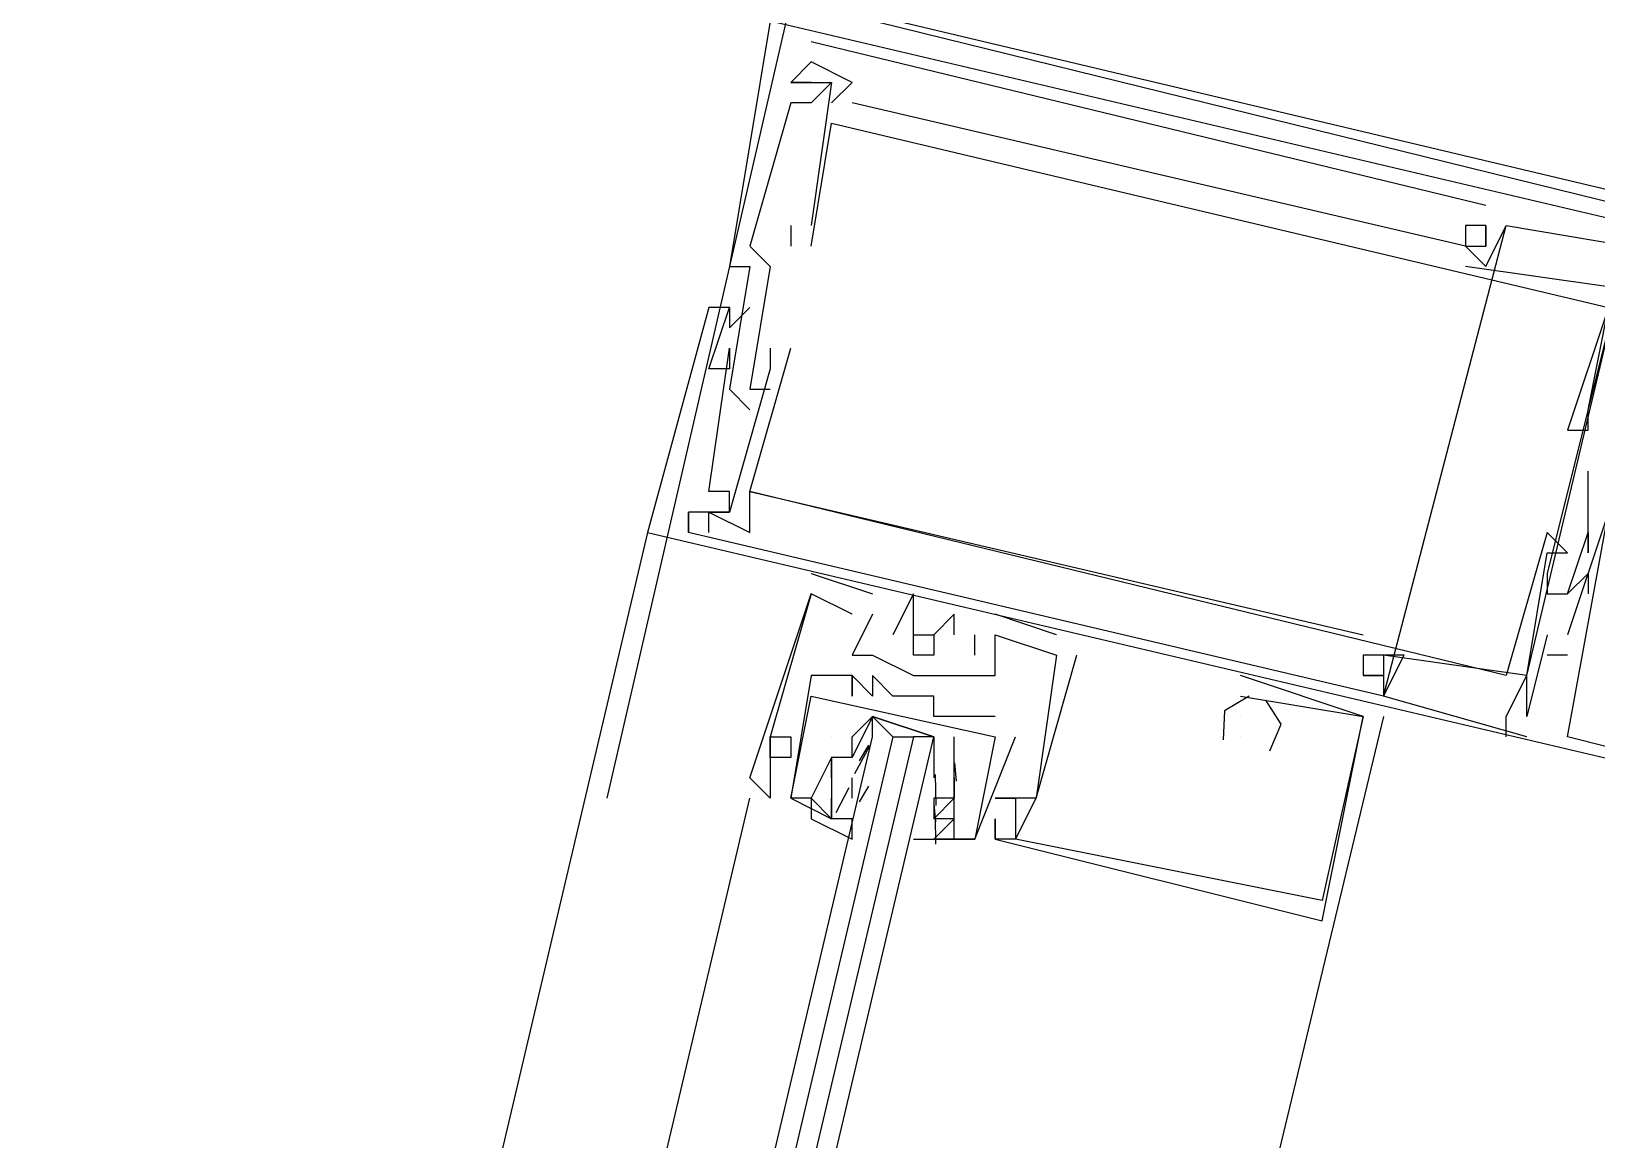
# Model space of a CAD drawing. Header units: feet. Extents: x -84 to 198, y -22 to 181.
# Drawn here: x 132.331 to 133.352, y 124.995 to 125.718 of the extents above; entities that cross this region are included whole.
import ezdxf

# ---------------------------------------------------------------- set-up
doc = ezdxf.new("R2010")
doc.units = ezdxf.units.FT
doc.layers.add('A-LINEA', color=7, linetype='CONTINUOUS')

msp = doc.modelspace()

# ---------------------------------------------------------------- linework, layer by layer
at = {"layer": 'A-LINEA'}
for p, q in [((132.8267, 125.7378), (132.7067, 125.2178)), ((132.84, 125.7111), (133.28, 125.6044)), ((132.84, 125.7111), (132.84, 125.7111)), ((132.84, 125.7111), (133.28, 125.6044)), ((132.84, 125.7111), (132.84, 125.7111)), ((132.84, 125.7111), (133.28, 125.6044)), ((132.84, 125.7111), (132.84, 125.7111)), ((132.84, 125.6978), (132.84, 125.6978)), ((132.84, 125.6978), (132.84, 125.6978)), ((132.84, 125.6978), (132.84, 125.6978)), ((132.84, 125.6978), (132.84, 125.6978)), ((132.84, 125.6978), (132.84, 125.6978)), ((132.84, 125.6978), (132.84, 125.6978)), ((132.8267, 125.6844), (132.8267, 125.6844)), ((132.8267, 125.6844), (132.8267, 125.6844)), ((132.8267, 125.6844), (132.8267, 125.6844)), ((132.8267, 125.6844), (132.8267, 125.6844)), ((132.8267, 125.6844), (132.8267, 125.6844)), ((132.8267, 125.6844), (132.8267, 125.6844)), ((132.84, 125.6844), (132.84, 125.6844)), ((132.84, 125.6844), (132.84, 125.6844)), ((132.84, 125.6844), (132.84, 125.6844)), ((132.8533, 125.6844), (132.8533, 125.6844)), ((132.8533, 125.6844), (132.8533, 125.6844)), ((132.8533, 125.6844), (132.8533, 125.6844)), ((132.8533, 125.6844), (132.8533, 125.6844)), ((132.8533, 125.6844), (132.8533, 125.6844)), ((132.8533, 125.6844), (132.8533, 125.6844)), ((132.8667, 125.6844), (132.8667, 125.6844)), ((132.8667, 125.6844), (132.8667, 125.6844)), ((132.8667, 125.6844), (132.8667, 125.6844)), ((132.8267, 125.6711), (132.8267, 125.6711)), ((132.8267, 125.6711), (132.8267, 125.6711)), ((132.8267, 125.6711), (132.8267, 125.6711)), ((132.84, 125.6711), (132.84, 125.6711)), ((132.84, 125.6711), (132.84, 125.6711)), ((132.84, 125.6711), (132.84, 125.6711)), ((132.8533, 125.6711), (132.8533, 125.6711)), ((132.8533, 125.6711), (132.8533, 125.6711)), ((132.8533, 125.6711), (132.8533, 125.6711)), ((132.8667, 125.6711), (132.8667, 125.6711)), ((132.8667, 125.6711), (132.8667, 125.6711)), ((132.8667, 125.6711), (132.8667, 125.6711)), ((132.8533, 125.6578), (132.8533, 125.6578)), ((132.8533, 125.6578), (132.8533, 125.6578)), ((132.8533, 125.6578), (132.8533, 125.6578)), ((133.28, 125.6044), (133.28, 125.6044)), ((133.28, 125.6044), (133.28, 125.6044)), ((133.28, 125.6044), (133.28, 125.6044)), ((132.8267, 125.5911), (132.8267, 125.5778)), ((132.8267, 125.5911), (132.8267, 125.5911)), ((132.8267, 125.5911), (132.8267, 125.5778)), ((132.8267, 125.5911), (132.8267, 125.5911)), ((132.8267, 125.5911), (132.8267, 125.5778)), ((132.8267, 125.5911), (132.8267, 125.5911)), ((132.84, 125.5911), (132.84, 125.5911)), ((132.84, 125.5911), (132.84, 125.5911)), ((132.84, 125.5911), (132.84, 125.5911)), ((133.2133, 125.2844), (133.2933, 125.5911)), ((133.2133, 125.2844), (133.2933, 125.5911)), ((133.2133, 125.2844), (133.2933, 125.5911)), ((133.2667, 125.5911), (133.2667, 125.5911)), ((133.2667, 125.5911), (133.2667, 125.5911)), ((133.2667, 125.5911), (133.2667, 125.5911)), ((133.28, 125.5911), (133.28, 125.5911)), ((133.28, 125.5911), (133.28, 125.5778)), ((133.28, 125.5911), (133.28, 125.5911)), ((133.28, 125.5911), (133.28, 125.5911)), ((133.28, 125.5911), (133.28, 125.5778)), ((133.28, 125.5911), (133.28, 125.5911)), ((133.28, 125.5911), (133.28, 125.5911)), ((133.28, 125.5911), (133.28, 125.5778)), ((133.28, 125.5911), (133.28, 125.5911)), ((133.2933, 125.5911), (133.2933, 125.5911)), ((133.2933, 125.5911), (133.2933, 125.5911)), ((133.2933, 125.5911), (133.2933, 125.5911)), ((132.8, 125.5778), (132.8, 125.5778)), ((132.8, 125.5778), (132.8, 125.5778)), ((132.8, 125.5778), (132.8, 125.5778)), ((132.8267, 125.5778), (132.8267, 125.5778)), ((132.8267, 125.5778), (132.8267, 125.5778)), ((132.8267, 125.5778), (132.8267, 125.5778)), ((132.84, 125.5778), (132.84, 125.5778)), ((132.84, 125.5778), (132.84, 125.5778)), ((132.84, 125.5778), (132.84, 125.5778)), ((133.2667, 125.5778), (133.2667, 125.5778)), ((133.2667, 125.5778), (133.2667, 125.5778)), ((133.2667, 125.5778), (133.2667, 125.5778)), ((133.2667, 125.5778), (133.2667, 125.5778)), ((133.2667, 125.5778), (133.2667, 125.5778)), ((133.2667, 125.5778), (133.2667, 125.5778)), ((133.2667, 125.5778), (133.2667, 125.5778)), ((133.2667, 125.5778), (133.2667, 125.5778)), ((133.2667, 125.5778), (133.2667, 125.5778)), ((133.28, 125.5778), (133.28, 125.5778)), ((133.28, 125.5778), (133.28, 125.5778)), ((133.28, 125.5778), (133.28, 125.5778)), ((133.28, 125.5778), (133.28, 125.5778)), ((133.28, 125.5778), (133.28, 125.5778)), ((133.28, 125.5778), (133.28, 125.5778)), ((132.7867, 125.5644), (132.7867, 125.5644)), ((132.7867, 125.5644), (132.7867, 125.5644)), ((132.7867, 125.5644), (132.7867, 125.5644)), ((132.8, 125.5644), (132.8, 125.5644)), ((132.8, 125.5644), (132.8, 125.5644)), ((132.8, 125.5644), (132.8, 125.5644)), ((132.8133, 125.5644), (132.8133, 125.5644)), ((132.8133, 125.5644), (132.8133, 125.5644)), ((132.8133, 125.5644), (132.8133, 125.5644)), ((133.2667, 125.5644), (133.2667, 125.5644)), ((133.2667, 125.5644), (133.2667, 125.5644)), ((133.2667, 125.5644), (133.2667, 125.5644)), ((133.28, 125.5644), (133.28, 125.5644)), ((133.28, 125.5644), (133.28, 125.5644)), ((133.28, 125.5644), (133.28, 125.5644)), ((132.7733, 125.5378), (132.7733, 125.5378)), ((132.7733, 125.5378), (132.7733, 125.5378)), ((132.7733, 125.5378), (132.7733, 125.5378)), ((132.7867, 125.5378), (132.7867, 125.5378)), ((132.7867, 125.5378), (132.7867, 125.5378)), ((132.7867, 125.5378), (132.7867, 125.5378)), ((132.7867, 125.5378), (132.7867, 125.5378)), ((132.7867, 125.5378), (132.7867, 125.5378)), ((132.7867, 125.5378), (132.7867, 125.5378)), ((132.8, 125.5378), (132.8, 125.5378)), ((132.8, 125.5378), (132.8, 125.5378)), ((132.8, 125.5378), (132.8, 125.5378)), ((132.7867, 125.5244), (132.7867, 125.5244)), ((132.7867, 125.5244), (132.7867, 125.5244)), ((132.7867, 125.5244), (132.7867, 125.5244)), ((132.7867, 125.5111), (132.7867, 125.5111)), ((132.7867, 125.5111), (132.7867, 125.5111)), ((132.7867, 125.5111), (132.7867, 125.5111)), ((132.8133, 125.5111), (132.8133, 125.5111)), ((132.8133, 125.5111), (132.8133, 125.5111)), ((132.8133, 125.5111), (132.8133, 125.5111)), ((132.8267, 125.5111), (132.8267, 125.5111)), ((132.8267, 125.5111), (132.8267, 125.5111)), ((132.8267, 125.5111), (132.8267, 125.5111)), ((132.7733, 125.4978), (132.7733, 125.4978)), ((132.7733, 125.4978), (132.7733, 125.4978)), ((132.7733, 125.4978), (132.7733, 125.4978)), ((132.7867, 125.4978), (132.7867, 125.4978)), ((132.7867, 125.4978), (132.7867, 125.4978)), ((132.7867, 125.4978), (132.7867, 125.4978)), ((132.8133, 125.4978), (132.8133, 125.4978)), ((132.8133, 125.4978), (132.8133, 125.4978)), ((132.8133, 125.4978), (132.8133, 125.4978)), ((132.7867, 125.4844), (132.7867, 125.4844)), ((132.7867, 125.4844), (132.7867, 125.4844)), ((132.7867, 125.4844), (132.7867, 125.4844)), ((132.8, 125.4844), (132.8, 125.4844)), ((132.8, 125.4844), (132.8, 125.4844)), ((132.8, 125.4844), (132.8, 125.4844)), ((132.8, 125.4844), (132.8, 125.4844)), ((132.8, 125.4844), (132.8, 125.4844)), ((132.8, 125.4844), (132.8, 125.4844)), ((132.8133, 125.4844), (132.8133, 125.4844)), ((132.8133, 125.4844), (132.8133, 125.4844)), ((132.8133, 125.4844), (132.8133, 125.4844)), ((132.8, 125.4711), (132.8, 125.4711)), ((132.8, 125.4711), (132.8, 125.4711)), ((132.8, 125.4711), (132.8, 125.4711)), ((133.3467, 125.4711), (133.3467, 125.4711)), ((133.3467, 125.4711), (133.3467, 125.4711)), ((133.3467, 125.4711), (133.3467, 125.4711)), ((133.3333, 125.4578), (133.3333, 125.4578)), ((133.3333, 125.4578), (133.3333, 125.4578)), ((133.3333, 125.4578), (133.3333, 125.4578)), ((133.3467, 125.4578), (133.3467, 125.4578)), ((133.3467, 125.4578), (133.3467, 125.4578)), ((133.3467, 125.4578), (133.3467, 125.4578)), ((133.3467, 125.4311), (133.3467, 125.4311)), ((133.3467, 125.4311), (133.3467, 125.4311)), ((133.3467, 125.4311), (133.3467, 125.4311)), ((132.7733, 125.4178), (132.7733, 125.4178)), ((132.7733, 125.4178), (132.7733, 125.4178)), ((132.7733, 125.4178), (132.7733, 125.4178)), ((132.7867, 125.4178), (132.7867, 125.4178)), ((132.7867, 125.4178), (132.7867, 125.4178)), ((132.7867, 125.4178), (132.7867, 125.4178)), ((132.8, 125.4178), (132.8, 125.4178)), ((132.8, 125.4178), (132.8, 125.4178)), ((132.8, 125.4178), (132.8, 125.4178)), ((132.8, 125.4178), (132.8, 125.4178)), ((132.8, 125.4178), (132.8, 125.4178)), ((132.8, 125.4178), (132.8, 125.4178)), ((132.76, 125.4044), (132.76, 125.4044)), ((132.76, 125.3911), (132.76, 125.4044)), ((132.76, 125.4044), (132.76, 125.4044)), ((132.76, 125.4044), (132.76, 125.4044)), ((132.76, 125.3911), (132.76, 125.4044)), ((132.76, 125.4044), (132.76, 125.4044)), ((132.76, 125.4044), (132.76, 125.4044)), ((132.76, 125.3911), (132.76, 125.4044)), ((132.76, 125.4044), (132.76, 125.4044)), ((132.7733, 125.4044), (132.7733, 125.4044)), ((132.7733, 125.4044), (132.7733, 125.4044)), ((132.7733, 125.4044), (132.7733, 125.4044)), ((132.7733, 125.4044), (132.7733, 125.4044)), ((132.7733, 125.4044), (132.7733, 125.4044)), ((132.7733, 125.4044), (132.7733, 125.4044)), ((132.7867, 125.4044), (132.7867, 125.4044)), ((132.7867, 125.4044), (132.7867, 125.4044)), ((132.7867, 125.4044), (132.7867, 125.4044)), ((132.7867, 125.4044), (132.7867, 125.4044)), ((132.7867, 125.4044), (132.7867, 125.4044)), ((132.7867, 125.4044), (132.7867, 125.4044)), ((132.7333, 125.3911), (131.0667, 118.3111)), ((132.7333, 125.3911), (132.7333, 125.3911)), ((132.7333, 125.3911), (132.7333, 125.3911)), ((132.7333, 125.3911), (132.7333, 125.3911)), ((132.76, 125.3911), (132.76, 125.3911)), ((132.76, 125.3911), (132.76, 125.3911)), ((132.76, 125.3911), (132.76, 125.3911)), ((132.7733, 125.3911), (132.7733, 125.3911)), ((132.7733, 125.3911), (132.7733, 125.3911)), ((132.7733, 125.3911), (132.7733, 125.3911)), ((132.8, 125.3911), (132.8, 125.3911)), ((132.8, 125.3911), (132.8, 125.3911)), ((132.8, 125.3911), (132.8, 125.3911)), ((133.32, 125.3911), (133.32, 125.3911)), ((133.32, 125.3911), (133.32, 125.3911)), ((133.32, 125.3911), (133.32, 125.3911)), ((133.3467, 125.3911), (133.3467, 125.3911)), ((133.3467, 125.3911), (133.3467, 125.3911)), ((133.3467, 125.3911), (133.3467, 125.3911)), ((133.3467, 125.3911), (133.3467, 125.3911)), ((133.3467, 125.3911), (133.3467, 125.3911)), ((133.3467, 125.3911), (133.3467, 125.3911)), ((133.32, 125.3778), (133.32, 125.3778)), ((133.32, 125.3778), (133.32, 125.3778)), ((133.32, 125.3778), (133.32, 125.3778)), ((133.3333, 125.3778), (133.3333, 125.3778)), ((133.3333, 125.3778), (133.3333, 125.3778)), ((133.3333, 125.3778), (133.3333, 125.3778)), ((133.3467, 125.3778), (133.3467, 125.3778)), ((133.3467, 125.3778), (133.3467, 125.3778)), ((133.3467, 125.3778), (133.3467, 125.3778)), ((132.84, 125.3644), (132.84, 125.3644)), ((132.84, 125.3644), (132.84, 125.3644)), ((132.84, 125.3644), (132.84, 125.3644)), ((133.32, 125.3644), (133.32, 125.3644)), ((133.32, 125.3644), (133.32, 125.3644)), ((133.32, 125.3644), (133.32, 125.3644)), ((133.3333, 125.3644), (133.3333, 125.3644)), ((133.3333, 125.3644), (133.3333, 125.3644)), ((133.3333, 125.3644), (133.3333, 125.3644)), ((133.3467, 125.3644), (133.3467, 125.3511)), ((133.3467, 125.3644), (133.3467, 125.3644)), ((133.3467, 125.3644), (133.3467, 125.3511)), ((133.3467, 125.3644), (133.3467, 125.3644)), ((133.3467, 125.3644), (133.3467, 125.3511)), ((133.3467, 125.3644), (133.3467, 125.3644)), ((132.84, 125.3511), (132.84, 125.3511)), ((132.84, 125.3511), (132.84, 125.3511)), ((132.84, 125.3511), (132.84, 125.3511)), ((132.84, 125.3511), (132.84, 125.3511)), ((132.84, 125.3511), (132.84, 125.3511)), ((132.84, 125.3511), (132.84, 125.3511)), ((132.88, 125.3511), (132.88, 125.3511)), ((132.88, 125.3511), (132.88, 125.3511)), ((132.88, 125.3511), (132.88, 125.3511)), ((132.9067, 125.3511), (132.9067, 125.3511)), ((132.9067, 125.3511), (132.9067, 125.3511)), ((132.9067, 125.3511), (132.9067, 125.3511)), ((133.32, 125.3511), (133.32, 125.3511)), ((133.32, 125.3511), (133.32, 125.3511)), ((133.32, 125.3511), (133.32, 125.3511)), ((133.3333, 125.3511), (133.3333, 125.3511)), ((133.3333, 125.3511), (133.3333, 125.3511)), ((133.3333, 125.3511), (133.3333, 125.3511)), ((133.3333, 125.3511), (133.3333, 125.3511)), ((133.3333, 125.3511), (133.3333, 125.3511)), ((133.3333, 125.3511), (133.3333, 125.3511)), ((133.3467, 125.3511), (133.3467, 125.3511)), ((133.3467, 125.3511), (133.3467, 125.3511)), ((133.3467, 125.3511), (133.3467, 125.3511)), ((132.8667, 125.3378), (132.8667, 125.3378)), ((132.8667, 125.3378), (132.8667, 125.3378)), ((132.8667, 125.3378), (132.8667, 125.3378)), ((132.88, 125.3378), (132.88, 125.3378)), ((132.88, 125.3378), (132.88, 125.3378)), ((132.88, 125.3378), (132.88, 125.3378)), ((132.88, 125.3378), (132.88, 125.3378)), ((132.88, 125.3378), (132.88, 125.3378)), ((132.88, 125.3378), (132.88, 125.3378)), ((132.88, 125.3378), (132.88, 125.3378)), ((132.88, 125.3378), (132.88, 125.3378)), ((132.88, 125.3378), (132.88, 125.3378)), ((132.9067, 125.3378), (132.9067, 125.3378)), ((132.9067, 125.3378), (132.9067, 125.3378)), ((132.9067, 125.3378), (132.9067, 125.3378)), ((132.9333, 125.3378), (132.9333, 125.3378)), ((132.9333, 125.3378), (132.9333, 125.3378)), ((132.9333, 125.3378), (132.9333, 125.3378)), ((133, 125.3244), (132.96, 125.3378)), ((132.96, 125.3378), (132.96, 125.3378)), ((133, 125.3244), (132.96, 125.3378)), ((132.96, 125.3378), (132.96, 125.3378)), ((133, 125.3244), (132.96, 125.3378)), ((132.96, 125.3378), (132.96, 125.3378)), ((132.8933, 125.3244), (132.8933, 125.3244)), ((132.8933, 125.3244), (132.8933, 125.3244)), ((132.8933, 125.3244), (132.8933, 125.3244)), ((132.9067, 125.3244), (132.9067, 125.3244)), ((132.9067, 125.3244), (132.9067, 125.3244)), ((132.9067, 125.3244), (132.9067, 125.3244)), ((132.92, 125.3244), (132.92, 125.3244)), ((132.92, 125.3244), (132.92, 125.3244)), ((132.92, 125.3244), (132.92, 125.3244)), ((132.9333, 125.3244), (132.9333, 125.3244)), ((132.9333, 125.3244), (132.9333, 125.3244)), ((132.9333, 125.3244), (132.9333, 125.3244)), ((132.9467, 125.3244), (132.9467, 125.3244)), ((132.9467, 125.3244), (132.9467, 125.3244)), ((132.9467, 125.3244), (132.9467, 125.3244)), ((132.96, 125.3244), (132.96, 125.3244)), ((132.96, 125.3244), (132.96, 125.3244)), ((132.96, 125.3244), (132.96, 125.3244)), ((132.96, 125.3244), (132.96, 125.3244)), ((132.96, 125.3244), (132.96, 125.3244)), ((132.96, 125.3244), (132.96, 125.3244)), ((133, 125.3244), (133, 125.3244)), ((133, 125.3244), (133, 125.3244)), ((133, 125.3244), (133, 125.3244)), ((133.2, 125.3244), (133.2, 125.3244)), ((133.2, 125.3244), (133.2, 125.3244)), ((133.2, 125.3244), (133.2, 125.3244)), ((133.32, 125.3244), (133.3067, 125.2711)), ((133.32, 125.3244), (133.3067, 125.2711)), ((133.32, 125.3244), (133.3067, 125.2711)), ((133.32, 125.3244), (133.32, 125.3244)), ((133.32, 125.3244), (133.32, 125.3244)), ((133.32, 125.3244), (133.32, 125.3244)), ((133.3333, 125.3244), (133.3333, 125.3244)), ((133.3333, 125.3244), (133.3333, 125.3244)), ((133.3333, 125.3244), (133.3333, 125.3244)), ((132.8667, 125.3111), (132.8667, 125.3111)), ((132.8667, 125.3111), (132.8667, 125.3111)), ((132.8667, 125.3111), (132.8667, 125.3111)), ((132.88, 125.3111), (132.88, 125.3111)), ((132.88, 125.3111), (132.88, 125.3111)), ((132.88, 125.3111), (132.88, 125.3111)), ((132.92, 125.3111), (132.92, 125.3111)), ((132.92, 125.3111), (132.92, 125.3111)), ((132.92, 125.3111), (132.92, 125.3111)), ((132.9467, 125.3111), (132.9467, 125.3111)), ((132.9467, 125.3111), (132.9467, 125.3111)), ((132.9467, 125.3111), (132.9467, 125.3111)), ((133, 125.3111), (133, 125.3111)), ((133, 125.3111), (133, 125.3111)), ((133, 125.3111), (133, 125.3111)), ((133, 125.3111), (133, 125.3111)), ((133, 125.3111), (133, 125.3111)), ((133, 125.3111), (133, 125.3111)), ((133.0133, 125.3111), (133.0133, 125.3111)), ((133.0133, 125.3111), (133.0133, 125.3111)), ((133.0133, 125.3111), (133.0133, 125.3111)), ((133.2, 125.3111), (133.2, 125.3111)), ((133.2, 125.3111), (133.2, 125.3111)), ((133.2, 125.3111), (133.2, 125.3111)), ((133.2, 125.3111), (133.2, 125.3111)), ((133.2, 125.3111), (133.2, 125.3111)), ((133.2, 125.3111), (133.2, 125.3111)), ((133.2133, 125.3111), (133.2133, 125.3111)), ((133.2133, 125.3111), (133.2133, 125.3111)), ((133.2133, 125.3111), (133.2133, 125.3111)), ((133.2133, 125.3111), (133.2133, 125.3111)), ((133.2133, 125.3111), (133.2133, 125.3111)), ((133.2133, 125.3111), (133.2133, 125.3111)), ((133.2267, 125.3111), (133.2267, 125.3111)), ((133.2267, 125.3111), (133.2267, 125.3111)), ((133.2267, 125.3111), (133.2267, 125.3111)), ((133.3333, 125.3111), (133.32, 125.3111)), ((133.32, 125.3111), (133.32, 125.3111)), ((133.3333, 125.3111), (133.32, 125.3111)), ((133.32, 125.3111), (133.32, 125.3111)), ((133.3333, 125.3111), (133.32, 125.3111)), ((133.32, 125.3111), (133.32, 125.3111)), ((133.3333, 125.3111), (133.3333, 125.3111)), ((133.3333, 125.3111), (133.3333, 125.3111)), ((133.3333, 125.3111), (133.3333, 125.3111)), ((132.84, 125.2978), (132.84, 125.2978)), ((132.84, 125.2978), (132.84, 125.2978)), ((132.8667, 125.2978), (132.8667, 125.2978)), ((132.8667, 125.2978), (132.8667, 125.2978)), ((132.8667, 125.2978), (132.8667, 125.2978)), ((132.8667, 125.2978), (132.8667, 125.2978)), ((132.88, 125.2978), (132.88, 125.2978)), ((132.88, 125.2978), (132.88, 125.2978)), ((132.9067, 125.2978), (132.9067, 125.2978)), ((132.9067, 125.2978), (132.9067, 125.2978)), ((132.9067, 125.2978), (132.9067, 125.2978)), ((132.9333, 125.2978), (132.9333, 125.2978)), ((132.9333, 125.2978), (132.9333, 125.2978)), ((132.9333, 125.2978), (132.9333, 125.2978)), ((132.96, 125.2978), (132.96, 125.2978)), ((132.96, 125.2978), (132.96, 125.2978)), ((132.96, 125.2978), (132.96, 125.2978)), ((133.12, 125.2978), (133.12, 125.2978)), ((133.12, 125.2978), (133.12, 125.2978)), ((133.12, 125.2978), (133.12, 125.2978)), ((133.2, 125.2978), (133.2, 125.2978)), ((133.2, 125.2978), (133.2, 125.2978)), ((133.2, 125.2978), (133.2, 125.2978)), ((133.2, 125.2978), (133.2, 125.2978)), ((133.2, 125.2978), (133.2, 125.2978)), ((133.2, 125.2978), (133.2, 125.2978)), ((133.2133, 125.2978), (133.2133, 125.2978)), ((133.2133, 125.2978), (133.2133, 125.2978)), ((133.2133, 125.2978), (133.2133, 125.2978)), ((133.2133, 125.2978), (133.2133, 125.2978)), ((133.2133, 125.2978), (133.2133, 125.2978)), ((133.2133, 125.2978), (133.2133, 125.2978)), ((133.2933, 125.2978), (133.2933, 125.2978)), ((133.2933, 125.2978), (133.2933, 125.2978)), ((133.2933, 125.2978), (133.2933, 125.2978)), ((133.3067, 125.2978), (133.3067, 125.2978)), ((133.3067, 125.2978), (133.3067, 125.2978)), ((133.3067, 125.2978), (133.3067, 125.2978)), ((133.3067, 125.2978), (133.3067, 125.2978)), ((133.3067, 125.2978), (133.3067, 125.2978)), ((133.3067, 125.2978), (133.3067, 125.2978)), ((132.84, 125.2844), (132.84, 125.2844)), ((132.84, 125.2844), (132.84, 125.2844)), ((132.8667, 125.2844), (132.8667, 125.2844)), ((132.8667, 125.2844), (132.8667, 125.2844)), ((132.88, 125.2844), (132.88, 125.2844)), ((132.88, 125.2844), (132.88, 125.2844)), ((132.8933, 125.2844), (132.8933, 125.2844)), ((132.8933, 125.2844), (132.8933, 125.2844)), ((132.92, 125.2844), (132.92, 125.2844)), ((132.92, 125.2844), (132.92, 125.2844)), ((133.12, 125.2844), (133.12, 125.2844)), ((133.12, 125.2844), (133.12, 125.2844)), ((133.12, 125.2844), (133.12, 125.2844)), ((133.12, 125.2844), (133.12, 125.2844)), ((133.12, 125.2844), (133.12, 125.2844)), ((133.12, 125.2844), (133.12, 125.2844)), ((133.12, 125.2844), (133.12, 125.2844)), ((133.12, 125.2844), (133.12, 125.2844)), ((133.12, 125.2844), (133.12, 125.2844)), ((133.2133, 125.2844), (133.2133, 125.2844)), ((133.2133, 125.2844), (133.2133, 125.2844)), ((133.2133, 125.2844), (133.2133, 125.2844)), ((133.2133, 125.2844), (133.2133, 125.2844)), ((133.2133, 125.2844), (133.2133, 125.2844)), ((133.2133, 125.2844), (133.2133, 125.2844)), ((132.92, 125.2711), (132.92, 125.2711)), ((132.92, 125.2711), (132.92, 125.2711)), ((132.9467, 125.2711), (132.9467, 125.2711)), ((132.9467, 125.2711), (132.9467, 125.2711)), ((132.96, 125.2711), (132.96, 125.2711)), ((132.96, 125.2711), (132.96, 125.2711)), ((133.12, 125.2711), (133.12, 125.2711)), ((133.12, 125.2711), (133.12, 125.2711)), ((133.12, 125.2711), (133.12, 125.2711)), ((133.2, 125.2711), (133.2, 125.2711)), ((133.2, 125.2711), (133.2, 125.2711)), ((133.2, 125.2711), (133.2, 125.2711)), ((133.2, 125.2711), (133.2, 125.2711)), ((133.2, 125.2711), (133.2, 125.2711)), ((133.2, 125.2711), (133.2, 125.2711)), ((133.2933, 125.2578), (133.2933, 125.2711)), ((133.2933, 125.2711), (133.2933, 125.2711)), ((133.2933, 125.2578), (133.2933, 125.2711)), ((133.2933, 125.2711), (133.2933, 125.2711)), ((133.2933, 125.2578), (133.2933, 125.2711)), ((133.2933, 125.2711), (133.2933, 125.2711)), ((133.3067, 125.2711), (133.3067, 125.2711)), ((133.3067, 125.2711), (133.3067, 125.2711)), ((133.3067, 125.2711), (133.3067, 125.2711)), ((133.3067, 125.2711), (133.3067, 125.2711)), ((133.3067, 125.2711), (133.3067, 125.2711)), ((133.3067, 125.2711), (133.3067, 125.2711)), ((132.8133, 125.2578), (132.8133, 125.2578)), ((132.8133, 125.2578), (132.8133, 125.2578)), ((132.8133, 125.2578), (132.8133, 125.2578)), ((132.8133, 125.2578), (132.8133, 125.2578)), ((132.8133, 125.2578), (132.8133, 125.2578)), ((132.8133, 125.2578), (132.8133, 125.2578)), ((132.8267, 125.2578), (132.8267, 125.2578)), ((132.8267, 125.2578), (132.8267, 125.2578)), ((132.8267, 125.2578), (132.8267, 125.2578)), ((132.8533, 125.2578), (132.8533, 125.2578)), ((132.8533, 125.2578), (132.8533, 125.2578)), ((132.8533, 125.2578), (132.8533, 125.2578)), ((132.8533, 125.2578), (132.8533, 125.2578)), ((132.8686, 125.2339), (132.8783, 125.2519)), ((132.8715, 125.2422), (132.8777, 125.2524)), ((132.88, 125.2578), (132.88, 125.2578)), ((132.8933, 125.2578), (132.9067, 125.2578)), ((132.96, 125.2578), (132.96, 125.2578)), ((132.96, 125.2578), (132.96, 125.2578)), ((132.96, 125.2578), (132.96, 125.2578)), ((132.96, 125.2578), (132.96, 125.2578)), ((132.9733, 125.2578), (132.9733, 125.2578)), ((132.9733, 125.2578), (132.9733, 125.2578)), ((133.1067, 125.2578), (133.1067, 125.2578)), ((133.1067, 125.2578), (133.1067, 125.2578)), ((133.1067, 125.2578), (133.1067, 125.2578)), ((133.1067, 125.2578), (133.1067, 125.2578)), ((133.1067, 125.2578), (133.1067, 125.2578)), ((133.1067, 125.2578), (133.1067, 125.2578)), ((133.12, 125.2578), (133.12, 125.2578)), ((133.12, 125.2578), (133.12, 125.2578)), ((133.12, 125.2578), (133.12, 125.2578)), ((133.12, 125.2578), (133.12, 125.2578)), ((133.12, 125.2578), (133.12, 125.2578)), ((133.12, 125.2578), (133.12, 125.2578)), ((133.3067, 125.2578), (133.3067, 125.2578)), ((133.3067, 125.2578), (133.3067, 125.2578)), ((133.3067, 125.2578), (133.3067, 125.2578)), ((133.3333, 125.2578), (133.3333, 125.2578)), ((133.3333, 125.2578), (133.3333, 125.2578)), ((133.3333, 125.2578), (133.3333, 125.2578)), ((132.8133, 125.2444), (132.8133, 125.2444)), ((132.8133, 125.2444), (132.8133, 125.2444)), ((132.8133, 125.2444), (132.8133, 125.2444)), ((132.8267, 125.2444), (132.8267, 125.2444)), ((132.8267, 125.2444), (132.8267, 125.2444)), ((132.8267, 125.2444), (132.8267, 125.2444)), ((132.8533, 125.2444), (132.8533, 125.2444)), ((132.8533, 125.2444), (132.8533, 125.2444)), ((132.8533, 125.2444), (132.8533, 125.2444)), ((132.8533, 125.2444), (132.8533, 125.2444)), ((132.8533, 125.2444), (132.8533, 125.2444)), ((132.8533, 125.2444), (132.8533, 125.2444)), ((132.92, 125.2444), (132.92, 125.2444)), ((132.9335, 125.2409), (132.9345, 125.229)), ((132.8, 125.2311), (132.8, 125.2311)), ((132.8, 125.2311), (132.8, 125.2311)), ((132.8, 125.2311), (132.8, 125.2311)), ((132.8133, 125.2311), (132.8133, 125.2311)), ((132.8133, 125.2311), (132.8133, 125.2311)), ((132.8133, 125.2311), (132.8133, 125.2311)), ((132.8533, 125.2311), (132.8533, 125.2311)), ((132.8533, 125.2311), (132.8533, 125.2311)), ((132.8533, 125.2311), (132.8533, 125.2311)), ((132.8533, 125.2311), (132.8533, 125.2311)), ((132.8667, 125.2311), (132.8667, 125.2311)), ((132.8667, 125.2178), (132.8667, 125.2311)), ((132.9209, 125.2334), (132.9214, 125.213)), ((132.9333, 125.2311), (132.9333, 125.2311)), ((132.9333, 125.2311), (132.9333, 125.2311)), ((132.4133, 123.5778), (132.8, 125.2178)), ((132.8133, 125.2178), (132.8133, 125.2178)), ((132.8133, 125.2178), (132.8133, 125.2178)), ((132.8133, 125.2178), (132.8133, 125.2178)), ((132.8267, 125.2178), (132.8267, 125.2178)), ((132.8267, 125.2178), (132.8267, 125.2178)), ((132.8267, 125.2178), (132.8267, 125.2178)), ((132.8267, 125.2178), (132.8267, 125.2178)), ((132.84, 125.2178), (132.84, 125.2178)), ((132.84, 125.2178), (132.84, 125.2178)), ((132.8533, 125.2178), (132.8533, 125.2178)), ((132.8533, 125.2178), (132.8533, 125.2178)), ((132.8564, 125.2085), (132.8648, 125.2248)), ((132.8667, 125.2178), (132.8667, 125.2178)), ((132.8667, 125.2178), (132.8667, 125.2178)), ((132.8715, 125.2155), (132.8777, 125.2257)), ((132.92, 125.2178), (132.92, 125.2178)), ((132.92, 125.2178), (132.92, 125.2044)), ((132.92, 125.2178), (132.92, 125.2178)), ((132.92, 125.2178), (132.92, 125.2178)), ((132.9333, 125.2178), (132.9333, 125.2178)), ((132.9333, 125.2178), (132.9333, 125.2178)), ((132.96, 125.2178), (132.96, 125.2178)), ((132.96, 125.2178), (132.96, 125.2178)), ((132.96, 125.2178), (132.96, 125.2178)), ((132.9733, 125.2178), (132.9733, 125.2178)), ((132.9733, 125.2178), (132.9733, 125.2178)), ((132.9733, 125.2178), (132.9733, 125.2178)), ((132.9733, 125.2178), (132.9733, 125.2178)), ((132.9733, 125.2178), (132.9733, 125.2178)), ((132.9733, 125.2178), (132.9733, 125.2178)), ((132.9867, 125.2178), (132.9867, 125.2178)), ((132.9867, 125.2178), (132.9867, 125.2178)), ((132.9867, 125.2178), (132.9867, 125.2178)), ((132.9867, 125.2178), (132.9867, 125.2178)), ((132.9867, 125.2178), (132.9867, 125.2178)), ((132.9867, 125.2178), (132.9867, 125.2178)), ((132.9201, 125.2142), (132.9212, 125.2024)), ((132.8533, 125.2044), (132.8533, 125.2044)), ((132.8533, 125.2044), (132.8533, 125.2044)), ((132.8667, 125.2044), (132.8667, 125.2044)), ((132.9067, 125.2044), (132.9067, 125.2044)), ((132.92, 125.2044), (132.92, 125.2044)), ((132.92, 125.2044), (132.92, 125.2044)), ((132.9208, 125.2062), (132.9211, 125.1879)), ((132.96, 125.2044), (132.96, 125.2044)), ((132.96, 125.2044), (132.96, 125.2044)), ((132.96, 125.2044), (132.96, 125.2044)), ((132.92, 125.1911), (132.92, 125.1911)), ((132.92, 125.1911), (132.92, 125.1911)), ((132.9333, 125.1911), (132.9333, 125.1911)), ((132.9333, 125.1911), (132.9333, 125.1911)), ((132.9467, 125.1911), (132.9467, 125.1911)), ((132.9467, 125.1911), (132.9467, 125.1911)), ((132.9467, 125.1911), (132.9467, 125.1911)), ((132.9467, 125.1911), (132.9467, 125.1911)), ((132.96, 125.1911), (132.96, 125.1911)), ((132.96, 125.1911), (132.96, 125.1911)), ((132.96, 125.1911), (132.96, 125.1911)), ((132.96, 125.1911), (132.96, 125.1911)), ((132.96, 125.1911), (132.96, 125.1911)), ((132.96, 125.1911), (132.96, 125.1911)), ((132.9733, 125.1911), (132.9733, 125.1911)), ((132.9733, 125.1911), (132.9733, 125.1911)), ((132.9733, 125.1911), (132.9733, 125.1911)), ((132.9733, 125.1911), (132.9733, 125.1911)), ((132.9733, 125.1911), (132.9733, 125.1911)), ((132.9733, 125.1911), (132.9733, 125.1911)), ((133.1733, 125.1511), (133.1733, 125.1511)), ((133.1733, 125.1511), (133.1733, 125.1511)), ((133.1733, 125.1511), (133.1733, 125.1511)), ((133.1733, 125.1511), (133.1733, 125.1511)), ((133.1733, 125.1511), (133.1733, 125.1511)), ((133.1733, 125.1511), (133.1733, 125.1511)), ((133.1733, 125.1378), (133.1733, 125.1378)), ((133.1733, 125.1378), (133.1733, 125.1378)), ((133.1733, 125.1378), (133.1733, 125.1378)), ((133.1733, 125.1378), (133.1733, 125.1378)), ((133.1733, 125.1378), (133.1733, 125.1378)), ((133.1733, 125.1378), (133.1733, 125.1378))]:
    msp.add_line(p, q, dxfattribs=at)
for points in [[(132.8267, 125.7378), (133.64, 125.5378), (133.8267, 126.3511), (133.0133, 126.5378), (132.8267, 125.7378)], [(132.84, 125.7378), (133.6267, 125.5511), (133.8133, 126.3378), (133.0267, 126.5244), (132.84, 125.7378)], [(133.48, 125.5511), (133.4933, 125.5511), (133.4933, 125.5644), (132.8133, 125.7244), (132.7867, 125.5644), (132.8, 125.5644), (132.7867, 125.4844), (132.8, 125.4711)], [(133.48, 125.5511), (133.4933, 125.5511), (133.4933, 125.5644), (132.8133, 125.7244), (132.7867, 125.5644), (132.8, 125.5644), (132.7867, 125.4844), (132.8, 125.4711)], [(133.48, 125.5511), (133.4933, 125.5511), (133.4933, 125.5644), (132.8133, 125.7244), (132.7867, 125.5644), (132.8, 125.5644), (132.7867, 125.4844), (132.8, 125.4711)], [(132.8533, 125.6711), (132.8667, 125.6844), (132.84, 125.6978), (132.8267, 125.6844), (132.8533, 125.6844), (132.84, 125.5911)], [(132.84, 125.6844), (132.8267, 125.6844), (132.84, 125.6978)], [(132.8533, 125.6711), (132.8667, 125.6844), (132.84, 125.6978), (132.8267, 125.6844), (132.8533, 125.6844), (132.84, 125.5911)], [(132.84, 125.6844), (132.8267, 125.6844), (132.84, 125.6978)], [(132.8533, 125.6711), (132.8667, 125.6844), (132.84, 125.6978), (132.8267, 125.6844), (132.8533, 125.6844), (132.84, 125.5911)], [(132.84, 125.6844), (132.8267, 125.6844), (132.84, 125.6978)], [(132.8533, 125.6844), (132.84, 125.6711), (132.8267, 125.6711), (132.8, 125.5778), (132.8133, 125.5644), (132.8, 125.4844), (132.8133, 125.4844)], [(132.8533, 125.6844), (132.84, 125.6711), (132.8267, 125.6711), (132.8, 125.5778), (132.8133, 125.5644), (132.8, 125.4844), (132.8133, 125.4844)], [(132.8533, 125.6844), (132.84, 125.6711), (132.8267, 125.6711), (132.8, 125.5778), (132.8133, 125.5644), (132.8, 125.4844), (132.8133, 125.4844)], [(133.2667, 125.5778), (133.28, 125.5778), (133.28, 125.5911), (133.2667, 125.5911), (133.2667, 125.5778), (132.8667, 125.6711)], [(133.2667, 125.5778), (133.28, 125.5778), (133.28, 125.5911), (133.2667, 125.5911), (133.2667, 125.5778), (132.8667, 125.6711)], [(133.2667, 125.5778), (133.28, 125.5778), (133.28, 125.5911), (133.2667, 125.5911), (133.2667, 125.5778), (132.8667, 125.6711)], [(132.84, 125.5778), (132.8533, 125.6578), (133.36, 125.5378), (133.3333, 125.4578), (133.3333, 125.4578), (133.3467, 125.4578), (133.3467, 125.4711), (133.36, 125.5378)], [(132.84, 125.5778), (132.8533, 125.6578), (133.36, 125.5378), (133.3333, 125.4578), (133.3333, 125.4578), (133.3467, 125.4578), (133.3467, 125.4711), (133.36, 125.5378)], [(132.84, 125.5778), (132.8533, 125.6578), (133.36, 125.5378), (133.3333, 125.4578), (133.3333, 125.4578), (133.3467, 125.4578), (133.3467, 125.4711), (133.36, 125.5378)], [(133.28, 125.5911), (133.2667, 125.5911), (133.2667, 125.5911), (133.2667, 125.5778)], [(133.2667, 125.5778), (133.28, 125.5644), (133.2933, 125.5911), (133.3733, 125.5778), (133.32, 125.3644), (133.32, 125.3511), (133.3333, 125.3511)], [(133.28, 125.5911), (133.2667, 125.5911), (133.2667, 125.5911), (133.2667, 125.5778)], [(133.2667, 125.5778), (133.28, 125.5644), (133.2933, 125.5911), (133.3733, 125.5778), (133.32, 125.3644), (133.32, 125.3511), (133.3333, 125.3511)], [(133.28, 125.5911), (133.2667, 125.5911), (133.2667, 125.5911), (133.2667, 125.5778)], [(133.2667, 125.5778), (133.28, 125.5644), (133.2933, 125.5911), (133.3733, 125.5778), (133.32, 125.3644), (133.32, 125.3511), (133.3333, 125.3511)], [(133.3733, 125.5778), (133.36, 125.5511), (133.2667, 125.5644)], [(133.3733, 125.5778), (133.36, 125.5511), (133.2667, 125.5644)], [(133.3733, 125.5778), (133.36, 125.5511), (133.2667, 125.5644)], [(133.2933, 125.2711), (133.3067, 125.2978), (133.3733, 125.5778)], [(133.2933, 125.2711), (133.3067, 125.2978), (133.3733, 125.5778)], [(133.2933, 125.2711), (133.3067, 125.2978), (133.3733, 125.5778)], [(132.7867, 125.5378), (132.7733, 125.5378), (132.7333, 125.3911), (133.4133, 125.2311), (133.4, 125.2311)], [(132.7867, 125.5378), (132.7733, 125.5378), (132.7333, 125.3911), (133.4133, 125.2311), (133.4, 125.2311)], [(132.7867, 125.5378), (132.7733, 125.5378), (132.7333, 125.3911), (133.4133, 125.2311), (133.4, 125.2311)], [(132.7733, 125.4044), (132.7867, 125.4044), (132.7867, 125.4178), (132.7733, 125.4178), (132.7867, 125.5111), (132.7867, 125.4978), (132.7733, 125.4978), (132.7867, 125.5378), (132.7867, 125.5244), (132.8, 125.5378)], [(132.7733, 125.4044), (132.7867, 125.4044), (132.7867, 125.4178), (132.7733, 125.4178), (132.7867, 125.5111), (132.7867, 125.4978), (132.7733, 125.4978), (132.7867, 125.5378), (132.7867, 125.5244), (132.8, 125.5378)], [(132.7733, 125.4044), (132.7867, 125.4044), (132.7867, 125.4178), (132.7733, 125.4178), (132.7867, 125.5111), (132.7867, 125.4978), (132.7733, 125.4978), (132.7867, 125.5378), (132.7867, 125.5244), (132.8, 125.5378)], [(132.8133, 125.5111), (132.8133, 125.4978), (132.7867, 125.4044), (132.76, 125.4044), (132.76, 125.3911)], [(132.8133, 125.5111), (132.8133, 125.4978), (132.7867, 125.4044), (132.76, 125.4044), (132.76, 125.3911)], [(132.8133, 125.5111), (132.8133, 125.4978), (132.7867, 125.4044), (132.76, 125.4044), (132.76, 125.3911)], [(133.3067, 125.2711), (133.3067, 125.2978), (133.32, 125.3778), (133.3333, 125.3778), (133.32, 125.3911), (133.32, 125.3911), (133.2933, 125.2978), (132.8, 125.4178), (132.8267, 125.5111)], [(133.3067, 125.2711), (133.3067, 125.2978), (133.32, 125.3778), (133.3333, 125.3778), (133.32, 125.3911), (133.32, 125.3911), (133.2933, 125.2978), (132.8, 125.4178), (132.8267, 125.5111)], [(133.3067, 125.2711), (133.3067, 125.2978), (133.32, 125.3778), (133.3333, 125.3778), (133.32, 125.3911), (133.32, 125.3911), (133.2933, 125.2978), (132.8, 125.4178), (132.8267, 125.5111)], [(133.3467, 125.3644), (133.3333, 125.3511), (133.3467, 125.3911), (133.3467, 125.3778), (133.3467, 125.3911), (133.3467, 125.4311)], [(133.3467, 125.3644), (133.3333, 125.3511), (133.3467, 125.3911), (133.3467, 125.3778), (133.3467, 125.3911), (133.3467, 125.4311)], [(133.3467, 125.3644), (133.3333, 125.3511), (133.3467, 125.3911), (133.3467, 125.3778), (133.3467, 125.3911), (133.3467, 125.4311)], [(132.7733, 125.3911), (132.7733, 125.4044), (132.8, 125.3911), (132.8, 125.4178), (133.2, 125.3244)], [(132.7733, 125.3911), (132.7733, 125.4044), (132.8, 125.3911), (132.8, 125.4178), (133.2, 125.3244)], [(132.7733, 125.3911), (132.7733, 125.4044), (132.8, 125.3911), (132.8, 125.4178), (133.2, 125.3244)], [(133.3867, 125.2444), (133.3333, 125.2578), (133.36, 125.4044), (133.3333, 125.3244)], [(133.3867, 125.2444), (133.3333, 125.2578), (133.36, 125.4044), (133.3333, 125.3244)], [(133.3867, 125.2444), (133.3333, 125.2578), (133.36, 125.4044), (133.3333, 125.3244)], [(133.3067, 125.2578), (133.2133, 125.2844), (133.2267, 125.3111), (133.2133, 125.3111), (133.2133, 125.2978), (133.2133, 125.2844), (132.76, 125.3911)], [(133.3067, 125.2578), (133.2133, 125.2844), (133.2267, 125.3111), (133.2133, 125.3111), (133.2133, 125.2978), (133.2133, 125.2844), (132.76, 125.3911)], [(133.3067, 125.2578), (133.2133, 125.2844), (133.2267, 125.3111), (133.2133, 125.3111), (133.2133, 125.2978), (133.2133, 125.2844), (132.76, 125.3911)], [(132.84, 125.3644), (132.88, 125.3511), (132.88, 125.3511)], [(132.84, 125.3644), (132.88, 125.3511), (132.88, 125.3511)], [(132.84, 125.3644), (132.88, 125.3511), (132.88, 125.3511)], [(132.8667, 125.3378), (132.84, 125.3511), (132.8133, 125.2578), (132.8267, 125.2578), (132.8267, 125.2444), (132.8133, 125.2444), (132.8133, 125.2578), (132.8133, 125.2311), (132.8133, 125.2178), (132.8, 125.2311), (132.84, 125.3511), (132.84, 125.3511)], [(132.8667, 125.3378), (132.84, 125.3511), (132.8133, 125.2578), (132.8267, 125.2578), (132.8267, 125.2444), (132.8133, 125.2444), (132.8133, 125.2578), (132.8133, 125.2311), (132.8133, 125.2178), (132.8, 125.2311), (132.84, 125.3511), (132.84, 125.3511)], [(132.8667, 125.3378), (132.84, 125.3511), (132.8133, 125.2578), (132.8267, 125.2578), (132.8267, 125.2444), (132.8133, 125.2444), (132.8133, 125.2578), (132.8133, 125.2311), (132.8133, 125.2178), (132.8, 125.2311), (132.84, 125.3511), (132.84, 125.3511)], [(132.9067, 125.3244), (132.9067, 125.3378), (132.9067, 125.3511), (132.8933, 125.3244), (132.8933, 125.3244)], [(132.9067, 125.3244), (132.9067, 125.3378), (132.9067, 125.3511), (132.8933, 125.3244), (132.8933, 125.3244)], [(132.9067, 125.3244), (132.9067, 125.3378), (132.9067, 125.3511), (132.8933, 125.3244), (132.8933, 125.3244)], [(132.88, 125.3378), (132.8667, 125.3111), (132.88, 125.3111), (132.9067, 125.2978), (132.9333, 125.2978), (132.96, 125.2978), (132.96, 125.3244), (133, 125.3111), (132.9867, 125.2178), (132.9733, 125.2178), (132.96, 125.2178), (132.9733, 125.2178), (132.9733, 125.1911), (132.96, 125.1911), (132.96, 125.2044), (132.96, 125.1911), (133.1733, 125.1378)], [(132.88, 125.3378), (132.8667, 125.3111), (132.88, 125.3111), (132.9067, 125.2978), (132.9333, 125.2978), (132.96, 125.2978), (132.96, 125.3244), (133, 125.3111), (132.9867, 125.2178), (132.9733, 125.2178), (132.96, 125.2178), (132.9733, 125.2178), (132.9733, 125.1911), (132.96, 125.1911), (132.96, 125.2044), (132.96, 125.1911), (133.1733, 125.1378)], [(132.88, 125.3378), (132.8667, 125.3111), (132.88, 125.3111), (132.9067, 125.2978), (132.9333, 125.2978), (132.96, 125.2978), (132.96, 125.3244), (133, 125.3111), (132.9867, 125.2178), (132.9733, 125.2178), (132.96, 125.2178), (132.9733, 125.2178), (132.9733, 125.1911), (132.96, 125.1911), (132.96, 125.2044), (132.96, 125.1911), (133.1733, 125.1378)], [(132.9333, 125.3244), (132.9333, 125.3378), (132.92, 125.3244)], [(132.9333, 125.3244), (132.9333, 125.3378), (132.92, 125.3244)], [(132.9333, 125.3244), (132.9333, 125.3378), (132.92, 125.3244)], [(132.92, 125.3111), (132.9067, 125.3111), (132.9067, 125.3244), (132.92, 125.3244), (132.92, 125.3111), (132.9067, 125.3111), (132.9067, 125.3244), (132.92, 125.3244), (132.92, 125.3111), (132.9067, 125.3111), (132.9067, 125.3244), (132.92, 125.3244), (132.92, 125.3111)], [(132.92, 125.3111), (132.9067, 125.3111), (132.9067, 125.3244), (132.92, 125.3244), (132.92, 125.3111), (132.9067, 125.3111), (132.9067, 125.3244), (132.92, 125.3244), (132.92, 125.3111), (132.9067, 125.3111), (132.9067, 125.3244), (132.92, 125.3244), (132.92, 125.3111)], [(132.92, 125.3111), (132.9067, 125.3111), (132.9067, 125.3244), (132.92, 125.3244), (132.92, 125.3111), (132.9067, 125.3111), (132.9067, 125.3244), (132.92, 125.3244), (132.92, 125.3111), (132.9067, 125.3111), (132.9067, 125.3244), (132.92, 125.3244), (132.92, 125.3111)], [(132.9467, 125.3111), (132.9467, 125.3111), (132.9467, 125.3244)], [(132.9467, 125.3111), (132.9467, 125.3111), (132.9467, 125.3244)], [(132.9467, 125.3111), (132.9467, 125.3111), (132.9467, 125.3244)], [(133.12, 125.2844), (133.2, 125.2711), (133.1733, 125.1511), (132.9733, 125.1911), (132.9867, 125.2178), (132.9867, 125.2178), (133.0133, 125.3111)], [(133.12, 125.2844), (133.2, 125.2711), (133.1733, 125.1511), (132.9733, 125.1911), (132.9867, 125.2178), (132.9867, 125.2178), (133.0133, 125.3111)], [(133.12, 125.2844), (133.2, 125.2711), (133.1733, 125.1511), (132.9733, 125.1911), (132.9867, 125.2178), (132.9867, 125.2178), (133.0133, 125.3111)], [(133.3067, 125.2978), (133.2133, 125.3111), (133.2, 125.3111), (133.2, 125.2978), (133.2133, 125.2978), (133.2, 125.2978)], [(133.3067, 125.2978), (133.2133, 125.3111), (133.2, 125.3111), (133.2, 125.2978), (133.2133, 125.2978), (133.2, 125.2978)], [(133.3067, 125.2978), (133.2133, 125.3111), (133.2, 125.3111), (133.2, 125.2978), (133.2133, 125.2978), (133.2, 125.2978)], [(132.84, 125.2978), (132.8267, 125.2178), (132.8533, 125.2044), (132.8533, 125.2178)], [(132.84, 125.2978), (132.8267, 125.2178), (132.8533, 125.2044), (132.8533, 125.2178)], [(132.96, 125.2711), (132.9467, 125.2711), (132.92, 125.2711), (132.92, 125.2844), (132.8933, 125.2844), (132.88, 125.2978), (132.88, 125.2844), (132.8667, 125.2978), (132.8667, 125.2844), (132.8667, 125.2978), (132.84, 125.2978)], [(132.96, 125.2711), (132.9467, 125.2711), (132.92, 125.2711), (132.92, 125.2844), (132.8933, 125.2844), (132.88, 125.2978), (132.88, 125.2844), (132.8667, 125.2978), (132.8667, 125.2844), (132.8667, 125.2978), (132.84, 125.2978)], [(133.1733, 125.1378), (133.2, 125.2711), (133.12, 125.2978)], [(133.1733, 125.1378), (133.2, 125.2711), (133.12, 125.2978)], [(133.1733, 125.1378), (133.2, 125.2711), (133.12, 125.2978)], [(132.8533, 125.2444), (132.84, 125.2178), (132.8267, 125.2178), (132.84, 125.2844)], [(132.8533, 125.2444), (132.84, 125.2178), (132.8267, 125.2178), (132.84, 125.2844)], [(132.84, 125.2844), (132.96, 125.2578), (132.9467, 125.1911), (132.9333, 125.1911), (132.9333, 125.2311), (132.9333, 125.2178), (132.92, 125.2178)], [(132.84, 125.2844), (132.96, 125.2578), (132.9467, 125.1911), (132.9333, 125.1911), (132.9333, 125.2311), (132.9333, 125.2178), (132.92, 125.2178)], [(133.1256, 125.2844), (133.1095, 125.2747), (133.1086, 125.256)], [(133.1256, 125.2844), (133.1095, 125.2747), (133.1086, 125.256)], [(133.1256, 125.2844), (133.1095, 125.2747), (133.1086, 125.256)], [(133.1391, 125.2487), (133.1466, 125.266), (133.1365, 125.2818)], [(133.1391, 125.2487), (133.1466, 125.266), (133.1365, 125.2818)], [(133.1391, 125.2487), (133.1466, 125.266), (133.1365, 125.2818)], [(133.2133, 125.2711), (132.7867, 123.4978), (132.4, 121.8578)], [(132.48, 123.5644), (132.88, 125.2578), (132.88, 125.2711), (132.8933, 125.2578), (132.4933, 123.5644)], [(132.92, 125.2578), (132.88, 125.2711), (132.8667, 125.2444), (132.8533, 125.2444), (132.8533, 125.2178), (132.8533, 125.2044), (132.84, 125.2178), (132.84, 125.2044), (132.8667, 125.1911), (132.8667, 125.2044), (132.8533, 125.2044)], [(132.8667, 125.2444), (132.8667, 125.2578), (132.88, 125.2711), (132.92, 125.2578), (132.92, 125.2444), (132.92, 125.2311)], [(132.52, 123.5644), (132.92, 125.2578), (132.9067, 125.2578), (132.5067, 123.5644)], [(132.9067, 125.1911), (132.9333, 125.1911), (132.92, 125.1911), (132.9333, 125.2044), (132.92, 125.2044), (132.9333, 125.2178), (132.9333, 125.2311), (132.9333, 125.2578)], [(132.92, 125.1911), (132.9467, 125.1911), (132.9733, 125.2578)], [(132.92, 125.1911), (132.9467, 125.1911), (132.9733, 125.2578)], [(132.8533, 125.2311), (132.8533, 125.2444), (132.8533, 125.2311), (132.8533, 125.2444)], [(132.8533, 125.2311), (132.8533, 125.2444), (132.8533, 125.2311), (132.8533, 125.2444)]]:
    msp.add_lwpolyline(points, dxfattribs=at)

doc.saveas('drawing.dxf')
